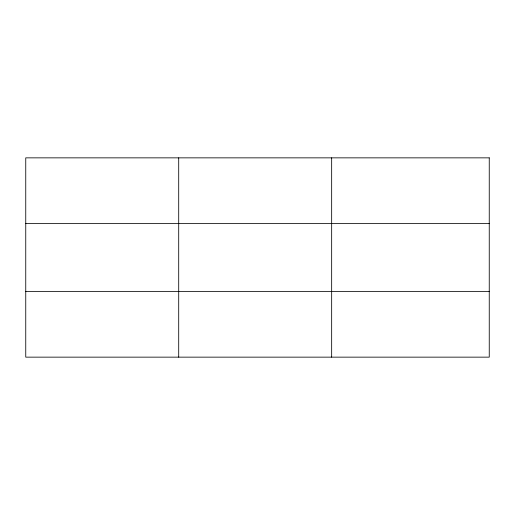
<?xml version="1.0" encoding="UTF-8"?>
<svg xmlns="http://www.w3.org/2000/svg" width="515" height="515" viewBox="0 0 515 515"><rect width="100%" height="100%" fill="white"/><g stroke="black" fill="none" stroke-linecap="round" stroke-linejoin="round"><path stroke-width="0.77" d="M178.705 157.854L178.705 357.146M331.66 157.854L331.66 357.146M25.75 223.619L489.25 223.619M25.75 291.381L489.25 291.381M489.25 157.854L25.75 157.854L25.75 357.146L489.25 357.146L489.25 157.854"/></g></svg>
